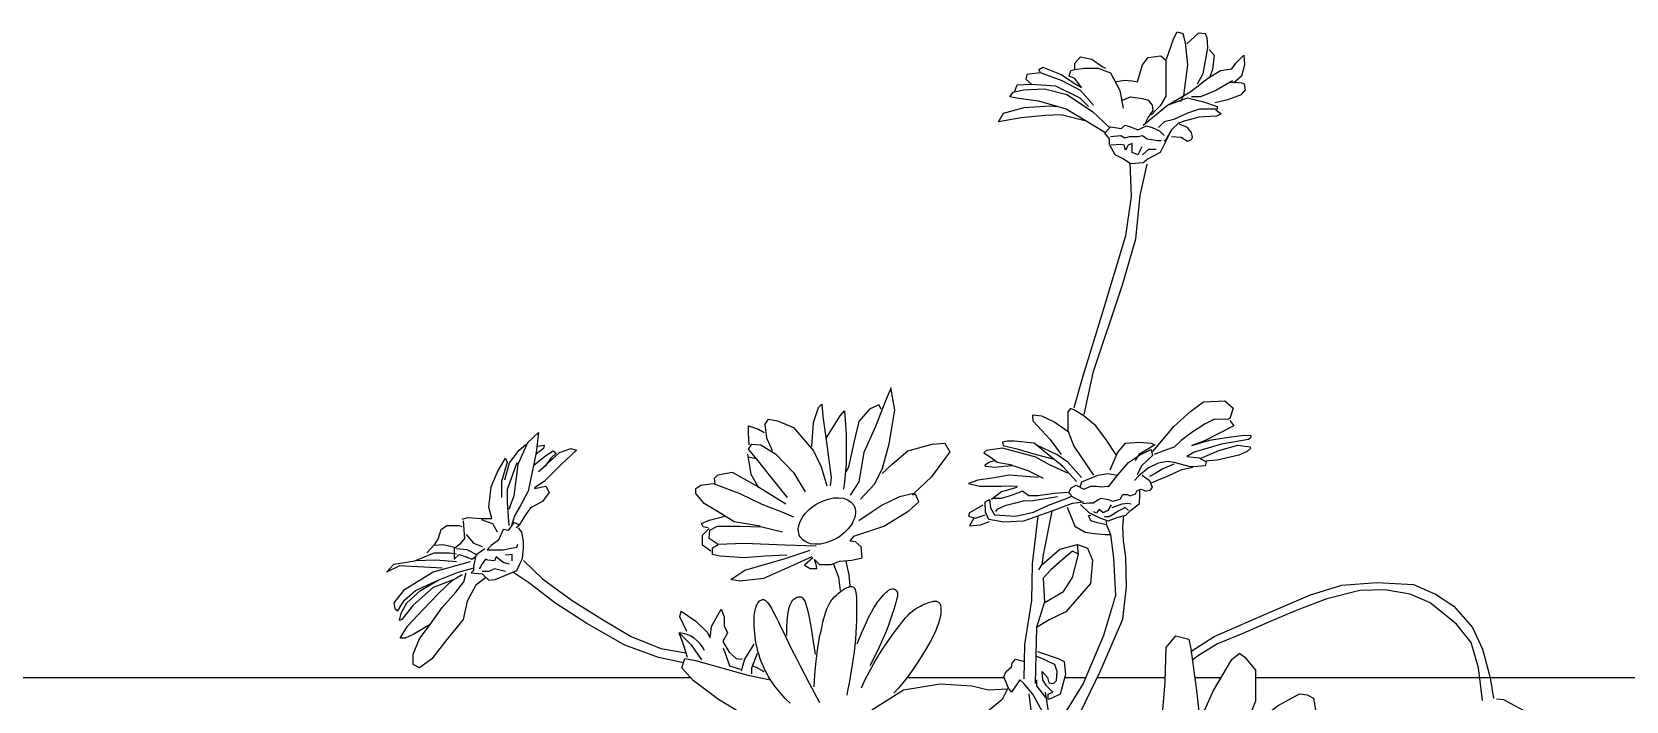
# Model space of a CAD drawing. Extents: x 737 to 6514, y 5490 to 9075.
# Drawn here: x 4669.1 to 5138.2, y 8300 to 8496.9 of the extents above; entities that cross this region are included whole.
import ezdxf

# ---------------------------------------------------------------- set-up
doc = ezdxf.new("R2010")
doc.units = 0
doc.header["$LTSCALE"] = 2.5
doc.header["$MEASUREMENT"] = 0
for name, color, linetype in [('3', 3, 'CONTINUOUS'), ('4', 4, 'CONTINUOUS'), ('7', 7, 'CONTINUOUS')]:
    doc.layers.add(name, color=color, linetype=linetype)

# ---------------------------------------------------------------- blocks, each defined once
blk = doc.blocks.new('花-8')
at = {"layer": '3'}
for points in [[(98.89, 713.85), (102.22, 723.45), (103.7, 726.4), (106.29, 725.67), (107.39, 721.6), (108.5, 711.26), (106.65, 697.23), (105.18, 694.28)], [(108.13, 720.87), (113.68, 726.04), (116.64, 725.67), (117.37, 723.82), (117.74, 719.02), (115.53, 707.2), (112.94, 702.4)], [(118.48, 718.28), (120.7, 715.7), (119.96, 709.05), (118.48, 704.99)], [(59.71, 700.92), (56.75, 704.99), (54.16, 706.09), (54.9, 708.68), (56.75, 709.05), (56.75, 712), (59.34, 714.96), (64.51, 713.85), (69.32, 710.52), (70.8, 709.79)], [(75.23, 703.51), (79.3, 704.25), (83, 703.88), (85.58, 703.51), (87.8, 711.26), (90.39, 714.59), (96.3, 715.33), (98.52, 713.48), (98.52, 696.86), (95.93, 692.43), (93.72, 690.21), (91.87, 688.37)], [(88.17, 683.57), (99.26, 692.8), (109.98, 699.08), (117.74, 704.99), (123.66, 708.68), (128.83, 709.42), (130.68, 712), (134.38, 715.7), (134.75, 711.26), (133.27, 706.09), (129.57, 702.77)], [(65.25, 692.8), (59.34, 699.45), (50.84, 703.88), (40.85, 707.57), (34.57, 706.83), (34.2, 704.62), (36.79, 702.4)], [(40.85, 707.57), (40.12, 709.05), (41.96, 710.16), (50.47, 706.83), (57.12, 702.4), (59.71, 700.92)], [(56.75, 709.05), (61.19, 709.79), (67.47, 709.79), (73.02, 707.57), (77.45, 699.45), (78.93, 691.32)], [(129.2, 703.88), (121.44, 699.45), (114.42, 696.49), (110.35, 696.49)], [(61.93, 685.41), (52.68, 690.95), (48.62, 692.06), (40.12, 694.65), (30.87, 695.75), (26.81, 696.49), (28.29, 698.71), (33.09, 699.82), (42.7, 700.18), (53.05, 697.6), (64.88, 689.84), (72.65, 682.46)], [(29.03, 698.71), (30.13, 702.03), (36.79, 702.4), (47.88, 701.66), (58.97, 696.12), (63.03, 692.06)], [(78.56, 695.01), (82.26, 696.49), (87.8, 695.75), (90.39, 695.01), (92.24, 692.8), (92.61, 690.21), (90.39, 687.26), (88.54, 683.57)], [(121.07, 693.91), (126.99, 695.38), (133.27, 697.6), (135.12, 699.82), (134.75, 702.4), (133.64, 702.77), (129.94, 703.14), (128.1, 703.14)], [(70.43, 680.24), (61.93, 685.41), (50.47, 688.37), (43.07, 688), (31.98, 686.89), (21.63, 685.04), (23.85, 689.11), (33.46, 691.69), (45.29, 692.43), (48.62, 692.06)], [(99.26, 692.8), (108.5, 696.12), (115.9, 694.28), (122.18, 692.06), (122.18, 690.95), (114.05, 690.95), (108.5, 689.11), (102.22, 686.15), (97.78, 685.04), (95.2, 682.46)], [(121.44, 690.58), (124.03, 688.74), (121.81, 687.63), (113.68, 687.26), (107.02, 685.41), (104.81, 684.67), (104.44, 684.67), (101.11, 681.35), (98.52, 676.92), (97.78, 676.18)], [(70.43, 679.87), (73.02, 682.82), (78.19, 682.08), (79.67, 683.56), (82.26, 682.82), (85.59, 681.34), (89.65, 683.19), (92.24, 682.45), (95.57, 680.97), (97.78, 678.76)], [(101.11, 678.4), (105.55, 678.03), (108.5, 676.18), (110.35, 676.92), (110.72, 678.03), (110.35, 680.24), (108.5, 682.46), (105.92, 683.57), (104.81, 683.94)], [(101.12, 681.36), (95.94, 671), (90.39, 668.05), (88.17, 666.2), (82.26, 665.83), (78.93, 668.05), (75.24, 669.89), (72.65, 674.7), (72.65, 677.28), (70.46, 679.9)], [(73.02, 678.39), (77.82, 678.76), (79.67, 677.65), (81.89, 678.39), (85.59, 678.39), (87.8, 678.76), (90.02, 677.28), (94.83, 676.54), (96.31, 676.54)], [(87.43, 673.59), (85.59, 669.89), (83, 671), (83, 675.06), (81.15, 674.33), (80.04, 672.11), (79.3, 674.33), (77.82, 674.7), (73.39, 674.33)], [(87.8, 669.89), (90.76, 672.48), (94.09, 672.48)], [(82, 666.17), (82.52, 650.7), (79.94, 632.64), (69.61, 598.08), (60.32, 568.16), (56.19, 553.72)], [(89.75, 665.65), (86.65, 651.21), (84.58, 631.09), (78.39, 609.95), (64.96, 569.71), (60.83, 550.63)], [(-28.07, 562.3), (-29.99, 557.7), (-34.98, 545.03), (-40.36, 533.13), (-42.67, 519.7), (-46.51, 513.55)], [(-28.07, 563.07), (-26.14, 552.71), (-28.83, 536.97), (-31.91, 525.84), (-35.37, 518.54), (-41.9, 511.63)], [(-64.19, 535.82), (-63.42, 546.95), (-61.11, 553.86), (-59.58, 555.4), (-59.19, 549.64), (-57.65, 538.89), (-56.5, 530.83), (-55.35, 521.61), (-55.73, 517.78)], [(-57.65, 539.66), (-51.12, 550.02), (-49.2, 552.32), (-48.43, 541.58), (-48.43, 527.76), (-49.2, 519.7), (-49.58, 516.24)], [(-32.29, 553.09), (-33.45, 555.01), (-37.67, 553.09), (-42.67, 547.33), (-44.97, 537.74), (-46.13, 531.98), (-47.28, 526.6), (-48.43, 524.3)], [(53.69, 542.67), (47.09, 547.23), (41.52, 549.76), (37.21, 550.26), (37.46, 547.73), (45.32, 539.12), (50.39, 532.28)], [(75.74, 532.03), (71.18, 538.87), (66.36, 545.45), (61.04, 549.76), (56.48, 552.54), (54.7, 553.3), (53.43, 551.78), (53.43, 543.17), (56.22, 536.08), (62.31, 526.96), (65.35, 522.66)], [(92.49, 533.64), (102.13, 545.05), (109.98, 552.18), (115.87, 556.46), (125.68, 556.82), (129.43, 553.43), (128, 548.8), (126.76, 548.26), (120.87, 548.44), (116.58, 546.3), (109.98, 542.02), (105.52, 538.63), (102.31, 535.6), (97.84, 534), (93.2, 532.22)], [(-189.8, 542.39), (-194.97, 537.59), (-199.41, 527.62), (-201.26, 513.21), (-203.48, 506.93)], [(-189.8, 542.39), (-190.91, 533.15), (-192.76, 524.29), (-194.6, 515.43), (-198.3, 508.41), (-200.89, 503.98), (-202.37, 499.18)], [(-93.01, 536.59), (-93.39, 541.96), (-93.39, 545.41), (-88.78, 543.88), (-86.09, 542.34)], [(-82.25, 533.9), (-84.94, 539.66), (-85.7, 546.18), (-84.17, 548.49), (-79.94, 547.72), (-72.64, 544.65), (-63.42, 533.9), (-59.96, 526.6), (-57.27, 517.78)], [(128, 547.9), (129.79, 545.41), (122.65, 541.66), (116.23, 538.46), (110.52, 536.32), (118.55, 538.81), (127.47, 540.24), (134.61, 541.13), (137.64, 540.95), (137.46, 539.88), (136.57, 539.17), (124.08, 537.03), (111.59, 533.29), (108.2, 531.32), (113.91, 530.61), (117.12, 528.83), (116.58, 527.05), (113.19, 526.69), (109.8, 526.51), (102.31, 528.47), (99.27, 529.01), (94.99, 528.29), (90.53, 526.15), (86.07, 522.41), (84.1, 520.27)], [(-205.32, 520.6), (-203.11, 528.35), (-198.67, 534.26), (-195.71, 536.85)], [(-192.02, 527.25), (-186.47, 531.68), (-183.14, 533.89), (-181.67, 532.79), (-184.25, 530.57), (-186.84, 526.88), (-189.8, 524.29), (-180.19, 533.15), (-175.01, 535), (-172.42, 534.26), (-179.45, 527.62), (-187.21, 519.86), (-191.65, 516.91)], [(-190.54, 536.11), (-187.21, 536.48), (-187.58, 535), (-190.91, 532.42)], [(-75.33, 512.4), (-83.02, 522), (-89.55, 530.06), (-93.39, 534.67), (-91.85, 536.97), (-87.63, 536.59), (-80.71, 532.36), (-72.64, 523.92), (-67.26, 515.09)], [(-31.91, 523.53), (-27.3, 527.76), (-20, 533.9), (-8.85, 536.97), (-3.09, 537.35), (-0.78, 533.51), (-9.24, 522), (-17.31, 514.32), (-23.84, 512.79), (-31.91, 508.95), (-36.52, 505.88), (-42.67, 501.65)], [(53.43, 523.67), (45.07, 527.47), (38.73, 531.02), (30.36, 533.3), (23.52, 535.07), (15.91, 534.06), (14.9, 533.04), (18.19, 530.76), (20.98, 528.74), (27.83, 527.47)], [(57.49, 519.87), (51.15, 526.71), (44.05, 532.54), (37.97, 537.35), (28.84, 538.36), (25.55, 538.36), (23.52, 537.85), (23.77, 536.34), (30.11, 534.82), (38.98, 532.28), (46.59, 530.26)], [(59.77, 521.65), (53.43, 528.74), (48.62, 532.03), (38.98, 536.59)], [(72.95, 525.19), (76.25, 533.04), (80.05, 537.35), (86.64, 537.85), (91.71, 537.35), (93.49, 536.59), (90.95, 535.07), (86.14, 532.28), (84.36, 529.5)], [(114.26, 530.43), (122.83, 534), (131.57, 536.49), (137.29, 535.78), (137.46, 534.89), (135.86, 533.64), (132.11, 531.86), (122.12, 529.54), (118.37, 529.36), (116.94, 529.18)], [(-211.24, 502.87), (-212.72, 508.04), (-211.61, 517.28), (-208.65, 524.29), (-204.95, 530.57), (-204.22, 528.72), (-206.8, 519.86), (-206.8, 512.47)], [(-199.78, 528.35), (-204.22, 516.17), (-204.22, 510.26), (-203.85, 503.61), (-203.48, 499.55)], [(-93.77, 532.36), (-92.24, 523.15), (-88.78, 517.01)], [(-93.39, 531.21), (-89.93, 530.44)], [(42.28, 521.14), (35.18, 524.69), (28.33, 526.96), (24.02, 526.71), (20.22, 526.2), (15.66, 526.71), (15.41, 527.47), (17.18, 528.74), (19.97, 529.5)], [(72.19, 517.34), (76.5, 522.91), (81.32, 528.48), (86.9, 532.28), (91.71, 534.56), (92.47, 531.78), (87.4, 526.96), (85.38, 522.91)], [(102.13, 527.76), (97.13, 525.62), (93.92, 523.66), (91.06, 522.05)], [(-76.1, 509.33), (-90.32, 518.16), (-100.69, 523.92), (-107.61, 522.77), (-109.14, 521.23), (-108.76, 518.93)], [(40, 521.65), (26.56, 522.66), (18.7, 521.39), (12.11, 520.38), (7.8, 518.86), (12.87, 517.59), (23.01, 517.59), (30.36, 517.85)], [(59.15, 517.39), (59.92, 519.7), (67.22, 522.77), (71.84, 523.53), (76.06, 522.77)], [(87.67, 522.77), (91.06, 520.27), (92.31, 517.24), (91.24, 515.63), (88.92, 515.28)], [(91.78, 519.2), (99.63, 522.41), (105.87, 525.26), (110.87, 526.33)], [(-191.65, 516.54), (-186.47, 517.64), (-184.99, 514.69), (-187.95, 510.63), (-193.5, 507.67), (-196.08, 503.98), (-197.56, 501.76), (-198.67, 499.55), (-200.15, 498.44)], [(-88.01, 499.35), (-99.92, 501.27), (-106.07, 505.11), (-113.76, 509.71), (-117.6, 514.32), (-117.6, 516.62), (-115.29, 518.16), (-109.53, 518.93), (-97.23, 514.32), (-87.24, 509.33), (-78.02, 505.88), (-72.64, 503.57)], [(-63.8, 484.76), (-67.64, 481.31), (-64.95, 479.77), (-61.88, 479.77), (-62.26, 481.69), (-63.03, 484), (-60.73, 481.69), (-55.35, 481.69), (-51.51, 483.23), (-45.74, 483.61), (-41.13, 484.76), (-41.51, 489.75), (-44.2, 492.06), (-46.51, 492.44), (-44.97, 494.74), (-31.14, 499.35), (-19.61, 506.26), (-15, 510.48), (-16.54, 513.94), (-18.08, 513.55)], [(60.78, 510.25), (55.46, 509.74), (46.08, 506.2), (33.15, 501.64), (24.02, 501.13), (17.18, 502.4), (15.66, 505.69), (15.41, 510.5), (17.43, 511.52), (17.94, 507.72), (19.71, 504.42), (29.6, 503.92), (37.71, 505.69), (44.56, 508.98), (52.93, 512.02), (55.21, 513.04)], [(30.11, 517.09), (23.01, 515.06), (18.45, 511.52)], [(53.37, 514.71), (47.3, 514.35), (39.62, 513.28), (35.52, 513.28), (32.66, 515.42), (31.59, 514.89), (26.95, 513.28), (22.85, 512.03), (19.46, 512.03)], [(60.02, 510.5), (55.71, 512.53), (53.94, 514.55), (54.95, 516.83), (57.24, 518.1), (60.78, 516.33), (64.08, 517.59), (66.62, 517.59), (69.15, 517.34), (71.69, 517.59), (72.7, 517.59)], [(59.23, 509.25), (63.09, 505.56), (68.45, 502.89), (71.97, 501.71), (76.66, 503.39), (80.18, 504.39), (82.35, 506.4), (86.38, 509.75), (86.54, 513.6), (86.54, 515.61)], [(60.19, 509.75), (63.22, 509.93), (65.18, 509.93), (67.5, 511.53), (68.75, 512.07), (71.97, 511.53), (74.11, 510.82), (77.5, 511.71), (78.75, 513.85), (80.89, 513.85), (82.14, 513.14), (83.75, 513.85), (84.64, 514.21), (85.35, 515.63), (87.14, 516.35), (88.92, 515.63)], [(14.39, 508.98), (8.31, 505.44), (7.8, 503.92), (10.84, 502.9), (15.41, 504.42)], [(48.73, 512.75), (37.48, 510.96), (33.02, 510.79), (28.74, 509.72), (24.45, 508.65), (20.88, 506.86), (20.17, 505.97)], [(46.08, 506.2), (42.2, 486.03), (41.52, 481.57)], [(53.2, 508.07), (56.72, 499.2), (61.41, 496.52), (65.6, 495.85), (70.63, 495.52), (73.14, 495.52)], [(73.47, 509.08), (71.8, 506.4), (69.79, 505.4), (67.95, 506.9), (67.11, 506.07), (66.77, 505.23), (65.26, 505.9)], [(81.35, 506.4), (79.84, 507.91), (78.5, 507.07), (76.32, 506.07), (74.81, 504.89), (72.47, 503.55), (70.29, 503.55)], [(73.81, 507.91), (78.5, 509.58), (80.85, 509.92), (82.52, 509.58)], [(-241.18, 486.99), (-237.49, 491.06), (-236.01, 493.27), (-234.53, 497.7), (-231.94, 499.55), (-226.4, 499.55), (-225.29, 499.18)], [(-224.55, 501.76), (-223.81, 493.64), (-226.03, 491.06), (-228.61, 488.84)], [(-224.92, 502.5), (-222.33, 503.24), (-216.04, 502.87), (-211.24, 502.87)], [(-214.57, 488.84), (-218.63, 485.89), (-219.74, 480.72), (-219.74, 478.87), (-220.85, 477.76), (-215.68, 477.39), (-212.72, 474.44), (-209.76, 474.81), (-203.48, 477.39), (-199.78, 478.87), (-197.93, 482.93), (-197.19, 484.41), (-196.82, 489.21), (-196.82, 492.16), (-197.56, 496.59), (-199.04, 498.44)], [(-208.65, 496.59), (-210.87, 500.29), (-216.04, 502.13)], [(-198.67, 499.92), (-201.26, 501.03), (-203.85, 497.33), (-206.06, 497.7), (-208.28, 492.9), (-211.61, 490.32), (-213.46, 488.47), (-209.02, 488.47), (-206.06, 488.47), (-202.37, 489.21), (-199.78, 489.58), (-199.41, 491.06)], [(-111.83, 498.58), (-114.14, 498.97), (-114.91, 500.5), (-111.45, 502.04), (-106.45, 503.19), (-103.77, 503.96)], [(-62.26, 490.14), (-76.48, 490.52), (-95.31, 491.29), (-107.22, 490.9), (-111.45, 493.59), (-111.07, 497.43), (-107.61, 499.35), (-97.23, 499.35), (-87.24, 498.97), (-77.64, 496.66)], [(10.33, 502.9), (8.31, 499.36), (13.38, 499.87), (17.43, 501.39)], [(71.13, 501.38), (71.3, 499.87), (73.14, 495.52), (74.48, 484.64), (75.32, 467.4), (69.9, 449.08), (60.46, 426.93), (47.72, 406.19), (38.76, 391.1), (28.38, 373.66), (22, 357.54)], [(39.62, 503.92), (37.05, 481.91), (36.71, 465.11), (33.62, 444.88), (33.28, 429.1)], [(56.74, 408.43), (68.48, 432.74), (78.77, 456.57), (80.41, 471.36), (80.08, 484.81), (79.09, 492.7), (78.7, 498.82), (79.23, 504.12)], [(71.3, 499.87), (67.11, 500.88), (64.09, 501.71), (62.92, 504.22), (64.09, 504.39)], [(-223.07, 495.49), (-219.74, 491.42), (-215.68, 489.95)], [(-110.68, 487.83), (-114.52, 490.52), (-114.52, 495.13), (-111.45, 498.2)], [(-234.16, 479.98), (-248.21, 480.72), (-253.75, 481.08), (-259.66, 478.13), (-256.34, 481.82), (-246.73, 483.3), (-237.85, 486.99), (-230.83, 486.99), (-227.5, 486.62)], [(-228.98, 489.58), (-233.79, 490.69), (-237.49, 490.32)], [(-228.61, 489.58), (-228.61, 484.04), (-226.4, 486.25), (-223.07, 485.15), (-220.48, 484.04), (-219, 485.15)], [(-217.89, 485.89), (-222.7, 488.47), (-227.5, 488.84)], [(-203.11, 481.82), (-206.06, 482.56), (-209.39, 485.15), (-210.13, 483.3), (-213.09, 483.67), (-214.2, 484.04), (-216.04, 481.45), (-216.41, 480.72), (-217.15, 479.61)], [(-202, 483.3), (-202, 486.25), (-204.95, 485.89)], [(-75.71, 485.91), (-85.7, 485.53), (-95.31, 484.76), (-106.45, 485.53), (-109.91, 486.3), (-109.91, 489.37), (-107.22, 490.9)], [(-64.19, 485.15), (-72.64, 481.31), (-86.47, 475.17), (-97.23, 474.01), (-101.46, 474.78), (-94.93, 479), (-76.48, 484.38), (-64.95, 488.22)], [(40.14, 479.17), (41.52, 481.57), (49.75, 488.77), (57.99, 490.83), (62.45, 489.11), (64.86, 483.63), (63.83, 473), (52.5, 459.96), (44.95, 456.19), (39.11, 452.76)], [(58.34, 486.37), (55.59, 487.74), (50.78, 483.63), (45.63, 479.17), (42.2, 475.4)], [(42.55, 464.08), (51.47, 469.22), (55.59, 475.74), (58.34, 486.37), (57.99, 490.83)], [(-221.22, 482.93), (-238.22, 478.13), (-251.9, 469.64), (-256.34, 464.1), (-255.97, 461.51), (-254.49, 460.4), (-253.01, 462.99), (-251.53, 465.21), (-246.36, 469.64), (-236.01, 474.44)], [(-229.35, 474.44), (-238.22, 471.11), (-247.47, 462.99), (-252.64, 456.34), (-253.75, 455.97), (-253.01, 459.3), (-250.42, 464.1), (-244.14, 469.64), (-236.01, 474.44), (-226.76, 478.13), (-220.11, 479.98)], [(-239.7, 454.13), (-247.1, 449.7), (-251.16, 447.85), (-253.38, 447.85), (-250.05, 453.39), (-243.03, 460.77), (-235.64, 468.53), (-229.35, 474.44), (-224.92, 477.02)], [(-214.2, 475.55), (-218.63, 472.22), (-222.7, 464.84), (-224.55, 456.34), (-232.68, 446.37), (-238.96, 438.25), (-244.51, 434.19), (-247.47, 435.66), (-247.47, 440.46), (-244.51, 447.48), (-239.7, 454.13), (-234.16, 461.88), (-227.87, 468.9), (-224.18, 473.7), (-223.07, 477.76)], [(-227.5, 482.93), (-237.12, 483.67), (-246.36, 483.3)], [(-204.95, 478.5), (-210.13, 479.61), (-212.72, 478.5), (-215.68, 478.5)], [(-123.22, 436.43), (-134.72, 438.99), (-150.24, 444.53), (-167.62, 454.5), (-182.41, 464.1), (-193.87, 472.96), (-201.63, 478.13)], [(-196.8, 483.48), (-188.06, 475.05), (-174.38, 465.15), (-160.4, 456.43), (-147.29, 448.57), (-133.61, 443.04), (-121.99, 441.06)], [(-54.23, 481.76), (-52.02, 475.79), (-51.24, 469.68)], [(-48.64, 483.06), (-47.21, 476.96), (-46.69, 471.89)], [(-63.14, 425.45), (-62.76, 431), (-62.34, 435.79), (-61.89, 439.89), (-61.42, 443.4), (-60.94, 446.4), (-60.46, 448.99), (-59.99, 451.25), (-59.52, 453.27), (-59.08, 455.12), (-58.64, 456.84), (-58.2, 458.43), (-57.74, 459.89), (-57.25, 461.25), (-56.7, 462.51), (-56.1, 463.67), (-55.42, 464.77), (-54.65, 465.79), (-53.82, 466.74), (-52.94, 467.61), (-52.04, 468.4), (-51.14, 469.12), (-50.26, 469.74), (-49.42, 470.27), (-48.66, 470.72), (-47.98, 471.06), (-47.38, 471.31), (-46.85, 471.48), (-46.39, 471.56), (-45.99, 471.57), (-45.64, 471.51), (-45.32, 471.38), (-45.04, 471.2), (-44.78, 470.95), (-44.54, 470.62), (-44.33, 470.17), (-44.14, 469.57), (-43.98, 468.78), (-43.85, 467.76), (-43.74, 466.49), (-43.67, 464.93), (-43.62, 463.05), (-43.61, 460.9), (-43.64, 458.5), (-43.71, 455.91), (-43.82, 453.17), (-43.98, 450.31), (-44.2, 447.38), (-44.47, 444.42), (-44.8, 441.48), (-45.19, 438.55), (-45.62, 435.64), (-46.08, 432.77), (-46.58, 429.92), (-47.1, 427.1), (-47.63, 424.33), (-48.17, 421.59)], [(-43.35, 445.23), (-41.33, 450.14), (-39.59, 454.12), (-38.1, 457.29), (-36.83, 459.77), (-35.73, 461.68), (-34.79, 463.15), (-33.96, 464.32), (-33.21, 465.29), (-32.5, 466.17), (-31.84, 466.99), (-31.21, 467.74), (-30.61, 468.4), (-30.03, 468.98), (-29.47, 469.47), (-28.92, 469.86), (-28.38, 470.15), (-27.83, 470.34), (-27.3, 470.43), (-26.8, 470.42), (-26.32, 470.32), (-25.9, 470.14), (-25.52, 469.87), (-25.22, 469.52), (-25, 469.11), (-24.86, 468.62), (-24.82, 468.03), (-24.87, 467.32), (-25.01, 466.45), (-25.25, 465.41), (-25.59, 464.15), (-26.03, 462.66), (-26.57, 460.91), (-27.21, 458.86), (-27.99, 456.5), (-28.95, 453.82), (-30.11, 450.81), (-31.52, 447.44), (-33.2, 443.71), (-35.2, 439.6), (-37.55, 435.1)], [(42.2, 475.4), (42.71, 464.18)], [(110.09, 441.74), (120.76, 448.64), (146.82, 459.93), (165.06, 467.74), (179.48, 472.16), (195.49, 473.42), (212.44, 472.48), (222.49, 468.09), (230.97, 462.44), (239.45, 452.72), (244.16, 442.68), (247.61, 429.51), (249.18, 420.1)], [(244.16, 419.15), (242.27, 434.21), (238.82, 445.82), (232.22, 454.29), (219.98, 464.01), (210.87, 468.09), (199.26, 469.97), (187.64, 469.65), (172.57, 465.89), (158.44, 460.56), (146.51, 455.54), (133.95, 449.89), (122.33, 445.19), (113.54, 439.86), (110.71, 437.66)], [(-74.09, 417.87), (-76.4, 420.14), (-78.31, 422.17), (-79.89, 424.01), (-81.2, 425.7), (-82.31, 427.31), (-83.31, 428.87), (-84.23, 430.42), (-85.09, 431.98), (-85.9, 433.56), (-86.64, 435.14), (-87.32, 436.75), (-87.94, 438.37), (-88.49, 440.02), (-88.98, 441.69), (-89.4, 443.39), (-89.75, 445.1), (-90.05, 446.81), (-90.29, 448.48), (-90.47, 450.12), (-90.61, 451.69), (-90.7, 453.17), (-90.75, 454.55), (-90.76, 455.82), (-90.74, 456.98), (-90.68, 458.03), (-90.58, 459), (-90.45, 459.88), (-90.29, 460.68), (-90.09, 461.42), (-89.86, 462.11), (-89.61, 462.75), (-89.33, 463.34), (-89.02, 463.87), (-88.69, 464.34), (-88.34, 464.75), (-87.97, 465.07), (-87.6, 465.32), (-87.21, 465.49), (-86.81, 465.56), (-86.4, 465.53), (-85.98, 465.39), (-85.53, 465.13), (-85.05, 464.73), (-84.55, 464.18), (-84.01, 463.47), (-83.43, 462.59), (-82.8, 461.54), (-82.11, 460.29), (-81.36, 458.84), (-80.52, 457.18), (-79.6, 455.29), (-78.57, 453.18), (-77.42, 450.82), (-76.14, 448.2), (-74.73, 445.33), (-73.17, 442.19), (-71.47, 438.81), (-69.63, 435.17), (-67.63, 431.28), (-65.49, 427.16), (-63.19, 422.8), (-60.73, 418.21)], [(-75.7, 449.09), (-75.65, 452.88), (-75.49, 455.98), (-75.26, 458.47), (-74.95, 460.44), (-74.59, 461.97), (-74.19, 463.13), (-73.76, 464.01), (-73.33, 464.69), (-72.89, 465.23), (-72.46, 465.67), (-72.04, 466.01), (-71.63, 466.27), (-71.23, 466.47), (-70.85, 466.61), (-70.49, 466.71), (-70.15, 466.78), (-69.82, 466.83), (-69.52, 466.84), (-69.22, 466.81), (-68.93, 466.71), (-68.64, 466.52), (-68.34, 466.22), (-68.03, 465.8), (-67.69, 465.25), (-67.33, 464.51), (-66.92, 463.44), (-66.46, 461.86), (-65.92, 459.61), (-65.28, 456.51), (-64.54, 452.39), (-63.67, 447.08), (-62.66, 440.4)], [(-41.41, 424.97), (-39.67, 428.77), (-37.74, 432.54), (-35.67, 436.23), (-33.53, 439.8), (-31.38, 443.17), (-29.28, 446.32), (-27.28, 449.18), (-25.44, 451.7), (-23.81, 453.85), (-22.37, 455.65), (-21.1, 457.15), (-19.96, 458.39), (-18.93, 459.4), (-17.96, 460.24), (-17.05, 460.94), (-16.14, 461.55), (-15.23, 462.1), (-14.32, 462.59), (-13.41, 463.03), (-12.52, 463.43), (-11.66, 463.77), (-10.85, 464.07), (-10.08, 464.32), (-9.38, 464.52), (-8.76, 464.68), (-8.2, 464.79), (-7.7, 464.85), (-7.26, 464.87), (-6.87, 464.82), (-6.52, 464.73), (-6.21, 464.57), (-5.92, 464.36), (-5.66, 464.09), (-5.43, 463.75), (-5.23, 463.33), (-5.07, 462.84), (-4.94, 462.25), (-4.87, 461.56), (-4.84, 460.77), (-4.88, 459.86), (-4.97, 458.83), (-5.16, 457.66), (-5.46, 456.31), (-5.92, 454.76), (-6.56, 452.99), (-7.41, 450.97), (-8.5, 448.67), (-9.87, 446.07), (-11.52, 443.17), (-13.41, 440.04), (-15.48, 436.8), (-17.67, 433.54), (-19.93, 430.39), (-22.18, 427.43), (-24.37, 424.79), (-26.44, 422.55)], [(42.55, 464.08), (39.11, 452.76), (38.43, 427.05)], [(-121.67, 450.9), (-124.87, 457.59), (-124.29, 460.21), (-117.59, 455.55), (-112.35, 450.61), (-110.89, 447.99), (-110.31, 453.23), (-105.94, 461.08), (-104.49, 457.59), (-104.49, 453.52), (-103.03, 450.32), (-105.07, 446.24), (-102.16, 441.3), (-98.95, 438.39), (-96.91, 438.1), (-96.04, 438.39)], [(-121.38, 438.97), (-122.83, 443.92), (-125.16, 450.32), (-119.63, 444.79), (-114.97, 437.81)], [(97.25, 387.7), (96.26, 403.49), (98.23, 427.67), (98.73, 443.46), (103.17, 448.89), (109.1, 447.41), (110.09, 442.97), (112.56, 423.72), (114.04, 411.39)], [(-96.91, 433.44), (-101.86, 434.9), (-103.9, 440.72), (-104.78, 443.04)], [(-90.8, 445.08), (-95.17, 438.1), (-96.62, 432.57)], [(-89.34, 440.72), (-91.96, 434.03), (-91.96, 431.41)], [(39.52, 441.61), (48.97, 438.46), (51.78, 437.06), (52.48, 431.11), (50.02, 422.01), (46.17, 420.26), (44.42, 419.56), (44.42, 422.01), (46.52, 423.06), (43.72, 425.86), (41.97, 428.66), (41.62, 432.51), (44.07, 429.71), (44.77, 427.26), (46.87, 426.91), (48.27, 428.31), (48.62, 432.51), (47.57, 435.66), (45.12, 436.71), (42.32, 438.11), (38.82, 439.51)], [(105.15, 385.73), (107.13, 396.09), (113.55, 408.43), (120.46, 423.72), (128.86, 438.03), (132.32, 440.99), (134.79, 439.02), (139.73, 433.1), (139.73, 418.79), (134.79, 406.45), (133.8, 404.97)], [(-69.42, 404.22), (-80.05, 405.19), (-93.08, 410.98), (-107.09, 419.66), (-118.68, 428.34), (-123.99, 434.13), (-122.54, 438.47), (-117.71, 437.51), (-93.57, 430.76), (-83.91, 428.83)], [(-86.14, 432.28), (-89.63, 434.32), (-91.38, 434.9)], [(43.02, 423.06), (44.77, 412.22), (45.47, 408.72), (42.67, 412.57), (37.41, 422.01), (33.21, 426.91), (31.46, 428.66), (27.61, 423.06), (26.21, 424.81), (24.1, 430.06), (25.16, 432.51), (27.61, 434.61), (27.96, 436.36), (29.36, 438.11), (33.56, 437.06)], [(-36.59, 414.84), (-22.1, 424), (-5.2, 426.9), (9.29, 425.93), (17.02, 424), (25.71, 424.48), (23.29, 419.66), (17.02, 414.35), (6.87, 413.39), (-14.86, 413.87), (-21.13, 414.35), (-29.34, 411.94), (-33.21, 409.53)], [(43.37, 420.61), (39.17, 425.86), (39.17, 428.66)], [(38.76, 391.1), (38.08, 403.04), (36.37, 417.1), (35.68, 422.24)], [(112.56, 384.25), (120.46, 394.12), (132.81, 403.98), (150.1, 416.81), (159.98, 422.24), (163.44, 421.75), (166.4, 420.27), (167.39, 414.84), (153.56, 397.08), (151.09, 395.6)], [(264.28, 413.79), (259.25, 416.61), (253.92, 419.44), (250.46, 419.75)]]:
    blk.add_lwpolyline(points, dxfattribs=at)
blk.add_arc((-126.74, 435.66), 14.74, 26.19204, 83.85042, dxfattribs=at)
blk.add_ellipse((-57.27, 501.65), major_axis=(12.3, 7.29), ratio=0.637035, dxfattribs=at)

msp = doc.modelspace()

# ---------------------------------------------------------------- linework, layer by layer
at = {"layer": '4'}
for p, q in [((2994.69, 8306.96), (4804.78, 8306.96)), ((4804.78, 8306.96), (4862.96, 8306.96)), ((4926.61, 8306.96), (4955.22, 8306.96)), ((4973.04, 8306.96), (4979.15, 8306.96)), ((4982.59, 8306.96), (5002.61, 8306.96)), ((5011.25, 8306.96), (5019.04, 8306.96)), ((5029.13, 8306.96), (5373.25, 8306.96))]:
    msp.add_line(p, q, dxfattribs=at)

# ---------------------------------------------------------------- block references
at = {"layer": '7', "xscale": 0.6400000000000001, "yscale": 0.6400000000000001, "zscale": 0.6400000000000001}
msp.add_blockref('花-8', (4939.7, 8031.96), dxfattribs=at)

doc.saveas('drawing.dxf')
